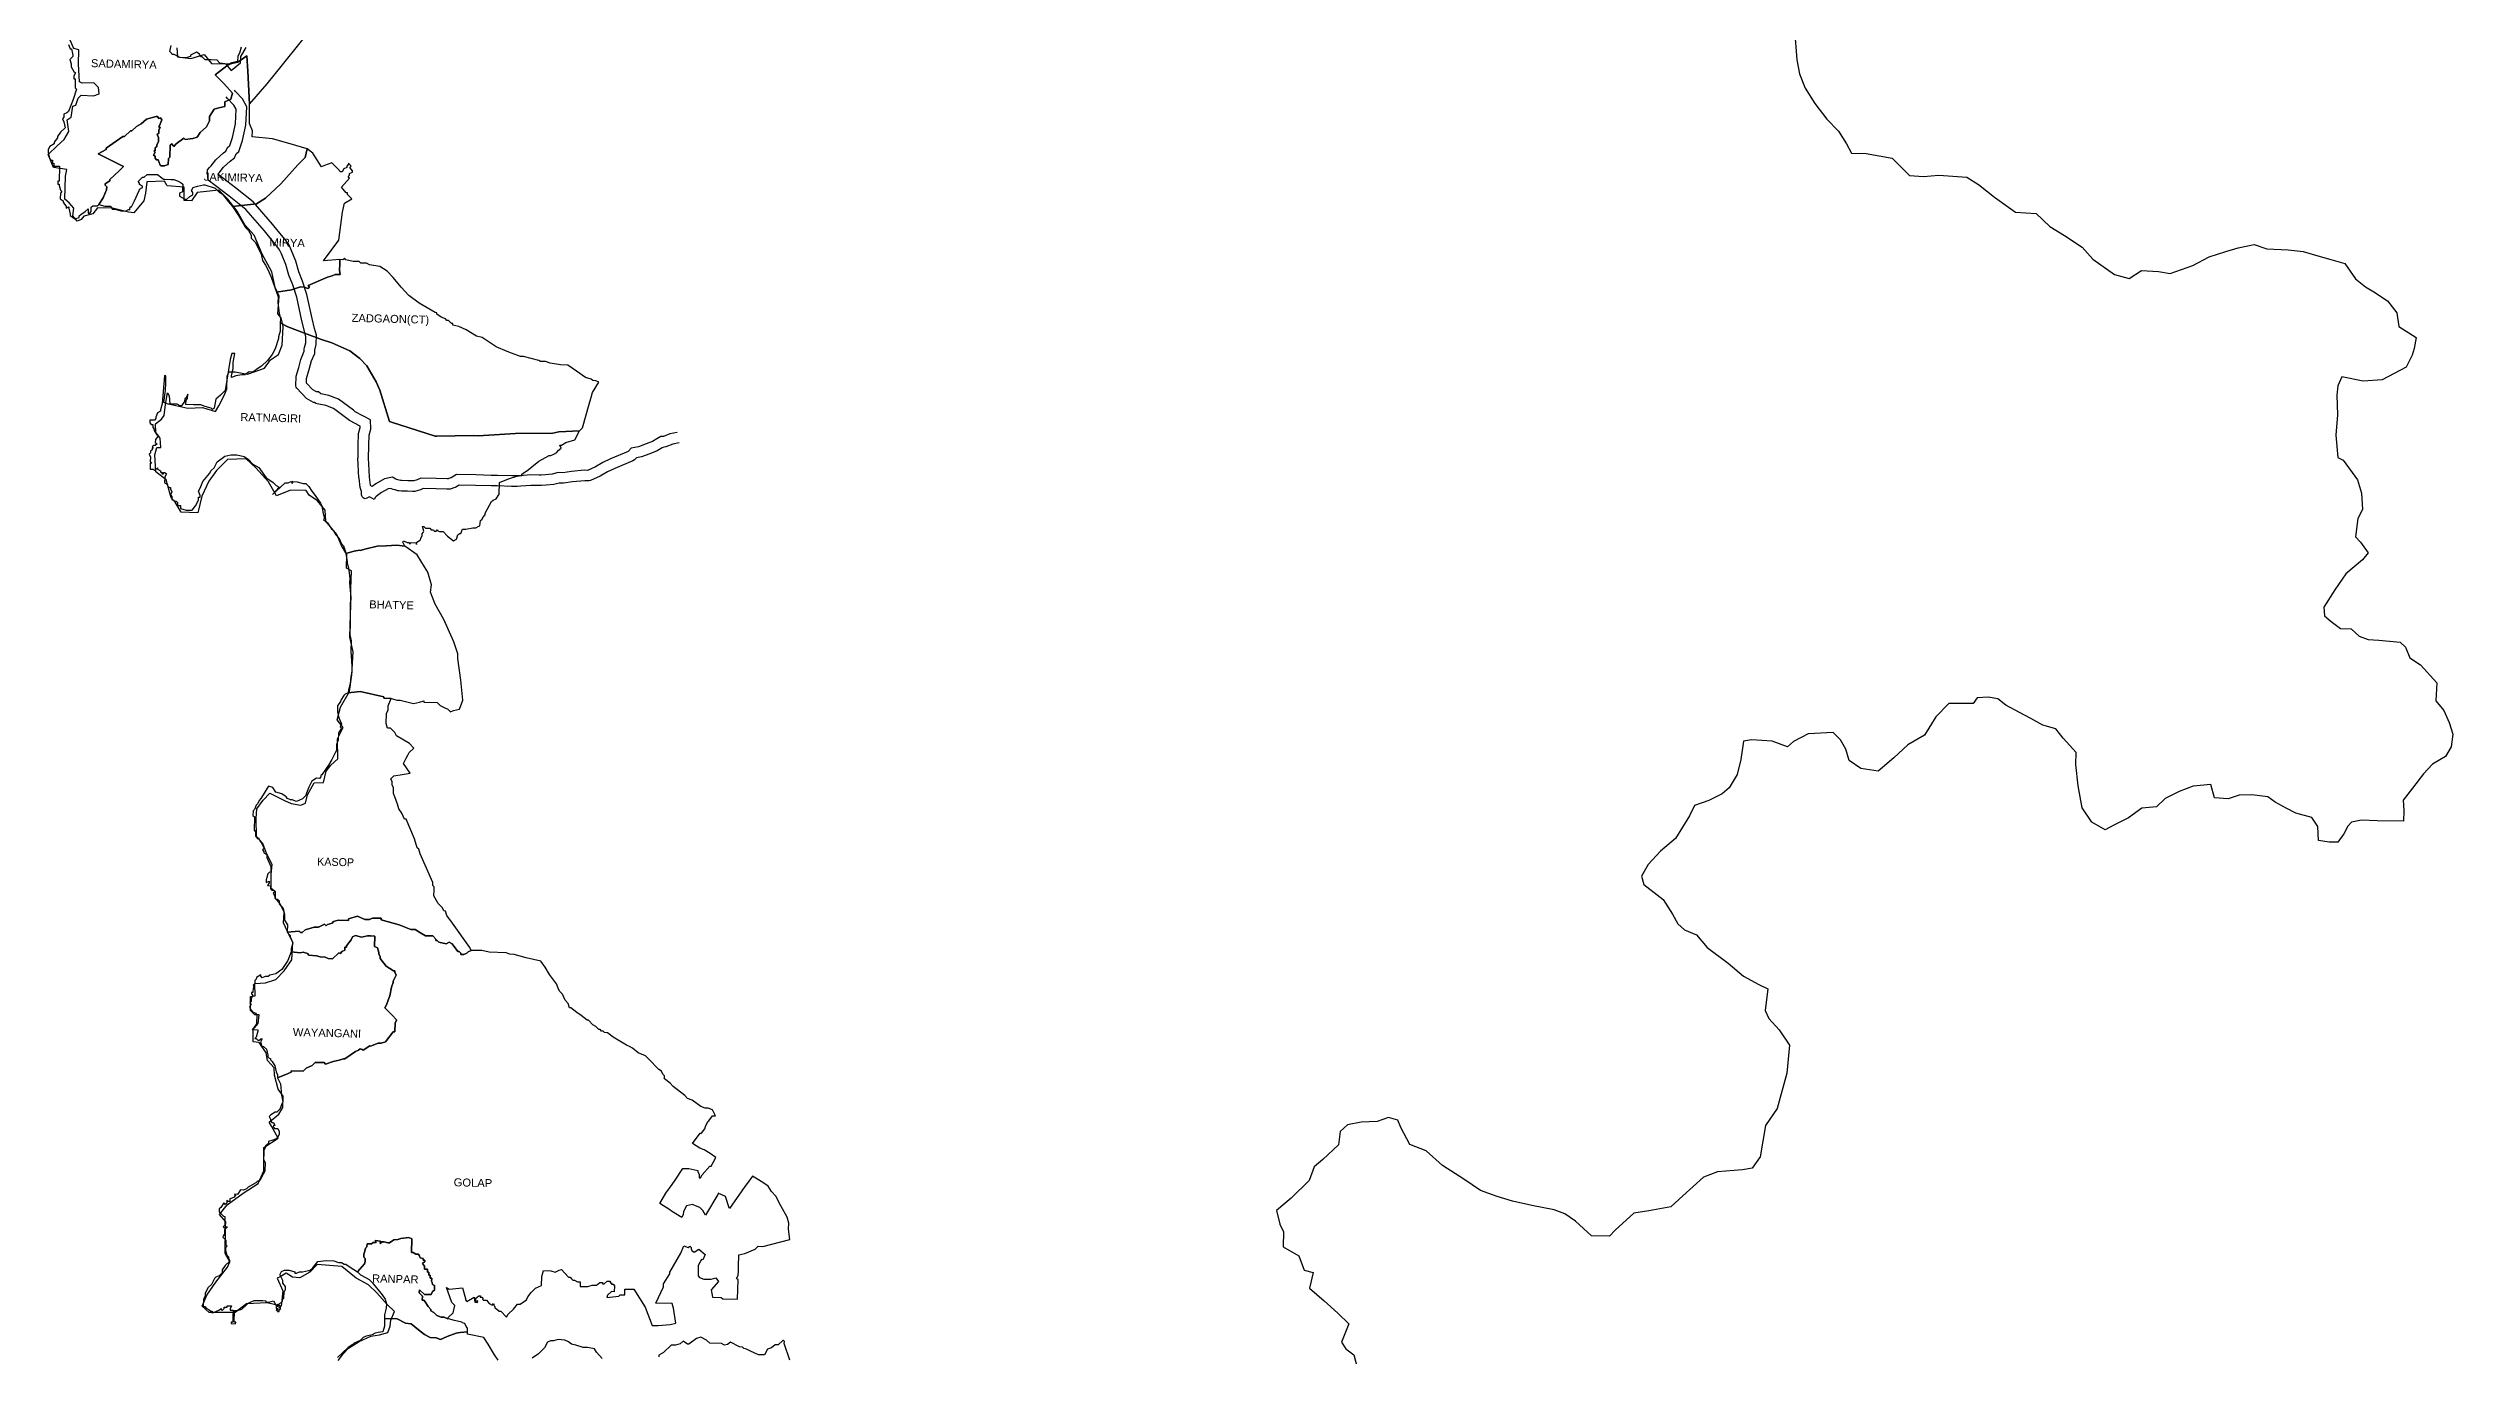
# Model space of a CAD drawing. Header units: metres. Extents: x 306399 to 345774, y 1851529 to 1914552.
# Drawn here: x 313764 to 345028, y 1867735 to 1884736 of the extents above; entities that cross this region are included whole.
import ezdxf

# ---------------------------------------------------------------- set-up
doc = ezdxf.new("R2010")
doc.units = ezdxf.units.M
doc.header["$MEASUREMENT"] = 0
for name, color, linetype in [('DISTRICT BOUNDRY', 1, 'Continuous'), ('NATIONAL HIGHWAY', 20, 'Continuous'), ('TALUKA BOUNDRY', 150, 'Continuous'), ('VILLAGE BOUNDRY', 5, 'Continuous'), ('VILLAGE NAME', 1, 'Continuous')]:
    doc.layers.add(name, color=color, linetype=linetype)
doc.styles.get("Standard").update_dxf_attribs({"font": 'arial.ttf'})

# ---------------------------------------------------------------- blocks, each defined once
blk = doc.blocks.new('57485')
at = {"layer": 'DISTRICT BOUNDRY'}
blk.add_polyline3d([(317480, 1879189, 0), (317468, 1879192, 0), (317462, 1879175, 0), (317475, 1879172, 0), (317480, 1879183, 0), (317480, 1879189, 0)], close=True, dxfattribs=at)
at = {"layer": 'NATIONAL HIGHWAY'}
for points in [[(322462, 1879928), (322366, 1879907), (322284, 1879873), (322250, 1879870), (322199, 1879841), (322143, 1879805), (322061, 1879773), (321962, 1879734), (321868, 1879712), (321828, 1879669), (321603, 1879569), (321502, 1879520), (321407, 1879461), (321307, 1879413), (321266, 1879413), (321098, 1879394), (320988, 1879377), (320925, 1879378), (320846, 1879356), (320759, 1879346), (320705, 1879340), (320680, 1879340), (320567, 1879340), (320431, 1879327), (320390, 1879323), (320323, 1879322), (320137, 1879324), (320056, 1879324), (319855, 1879325), (319603, 1879327), (319535, 1879282), (319529, 1879280), (319495, 1879269), (319495, 1879269), (319483, 1879268), (319343, 1879270), (319143, 1879271), (319094, 1879247), (319094, 1879247), (319050, 1879233), (319038, 1879233), (318974, 1879233), (318896, 1879233), (318877, 1879234), (318845, 1879242), (318818, 1879249), (318774, 1879275), (318668, 1879250), (318559, 1879186), (318511, 1879150), (318492, 1879159), (318491, 1879164), (318473, 1879271), (318473, 1879271), (318461, 1879441), (318457, 1879510), (318457, 1879512), (318457, 1879679), (318457, 1879814), (318479, 1879895), (318474, 1880015), (318273, 1880115), (318247, 1880137), (318052, 1880275), (317926, 1880321), (317821, 1880338), (317790, 1880364), (317763, 1880364), (317716, 1880388), (317630, 1880476), (317631, 1880537), (317658, 1880642), (317685, 1880749), (317688, 1880759), (317730, 1880863), (317730, 1880906), (317730, 1880906), (317749, 1880979), (317748, 1881100), (317721, 1881188), (317687, 1881317), (317615, 1881627), (317555, 1881800), (317503, 1881921), (317461, 1882058), (317397, 1882203), (317366, 1882271), (317317, 1882335), (317222, 1882445), (317150, 1882534), (316893, 1882816), (316659, 1882994), (316430, 1883164), (316429, 1883174), (316442, 1883187), (316497, 1883263), (316581, 1883342), (316636, 1883385), (316658, 1883439), (316691, 1883470), (316738, 1883614), (316776, 1883812), (316784, 1884050), (316726, 1884153), (316634, 1884247), (316620, 1884264)], [(322492, 1879795), (322407, 1879776), (322318, 1879738), (322291, 1879736), (322269, 1879724), (322205, 1879683), (322111, 1879646), (322003, 1879603), (321940, 1879589), (321916, 1879563), (321894, 1879549), (321660, 1879445), (321567, 1879400), (321472, 1879341), (321349, 1879281), (321329, 1879276), (321274, 1879276), (321116, 1879259), (320997, 1879240), (320942, 1879241), (320873, 1879222), (320774, 1879210), (320712, 1879203), (320680, 1879203), (320574, 1879203), (320445, 1879191), (320397, 1879186), (320323, 1879185), (320136, 1879187), (320056, 1879187), (319854, 1879188), (319643, 1879190), (319599, 1879160), (319591, 1879156), (319572, 1879150), (319539, 1879139), (319524, 1879134), (319515, 1879132), (319505, 1879132), (319483, 1879132), (319342, 1879133), (319174, 1879134), (319149, 1879122), (319140, 1879118), (319078, 1879098), (319065, 1879096), (319037, 1879096), (318973, 1879096), (318893, 1879096), (318859, 1879098), (318847, 1879100), (318811, 1879110), (318783, 1879117), (318764, 1879122), (318752, 1879129), (318720, 1879122), (318634, 1879071), (318564, 1879020), (318555, 1879010), (318541, 1878982), (318481, 1879012), (318444, 1878995), (318425, 1878985), (318412, 1878991), (318399, 1878999), (318389, 1879009), (318379, 1879024), (318375, 1879039), (318375, 1879050), (318375, 1879080), (318357, 1879131), (318338, 1879253), (318337, 1879259), (318325, 1879431), (318319, 1879511), (318320, 1879518), (318320, 1879679), (318320, 1879832), (318342, 1879911), (318341, 1879928), (318198, 1880000), (318164, 1880028), (317988, 1880153), (317890, 1880188), (317777, 1880207), (317756, 1880215), (317741, 1880227), (317729, 1880227), (317633, 1880277), (317507, 1880407), (317499, 1880420), (317494, 1880436), (317493, 1880447), (317494, 1880552), (317497, 1880564), (317526, 1880676), (317553, 1880782), (317558, 1880802), (317593, 1880889), (317593, 1880921), (317597, 1880940), (317613, 1880997), (317612, 1881078), (317590, 1881150), (317554, 1881284), (317483, 1881589), (317428, 1881751), (317374, 1881874), (317374, 1881874), (317332, 1882010), (317272, 1882148), (317248, 1882200), (317211, 1882249), (317117, 1882357), (317046, 1882445), (316800, 1882715), (316577, 1882885), (316301, 1883090), (316291, 1883184), (316292, 1883223), (316314, 1883251), (316337, 1883276), (316394, 1883353), (316492, 1883446), (316523, 1883470), (316542, 1883518), (316572, 1883546), (316605, 1883648), (316640, 1883827), (316646, 1884016), (316615, 1884070), (316532, 1884156), (316515, 1884177)]]:
    blk.add_lwpolyline(points, dxfattribs=at)
at = {"layer": 'TALUKA BOUNDRY'}
for points in [[(318292, 1867782, 0), (318358, 1867871, 0), (318424, 1867942, 0), (318562, 1868031, 0), (318709, 1868105, 0), (318821, 1868126, 0), (318931, 1868155, 0), (318958, 1868238, 0), (318966, 1868319, 0), (319014, 1868433, 0), (318913, 1868520, 0), (318779, 1868668, 0), (318668, 1868771, 0), (318507, 1868857, 0), (318318, 1869003, 0), (317995, 1869024, 0), (317900, 1868920, 0), (317774, 1868845, 0), (317678, 1868854, 0), (317593, 1868901, 0), (317519, 1868855, 0), (317477, 1868837, 0), (317557, 1868673, 0), (317539, 1868471, 0), (317357, 1868513, 0), (317086, 1868494, 0), (316942, 1868376, 0), (316603, 1868371, 0), (316512, 1868453, 0), (316568, 1868596, 0), (316684, 1868768, 0), (316829, 1868967, 0), (316859, 1869035, 0), (316797, 1869144, 0), (316795, 1869488, 0), (316795, 1869553, 0), (316713, 1869649, 0), (316808, 1869775, 0), (317015, 1869930, 0), (317206, 1870059, 0), (317276, 1870225, 0), (317270, 1870531, 0), (317454, 1870656, 0), (317364, 1870809, 0), (317333, 1870860, 0), (317457, 1870967, 0), (317507, 1871054, 0), (317511, 1871203, 0), (317444, 1871293, 0), (317393, 1871472, 0), (317386, 1871568, 0), (317296, 1871661, 0), (317279, 1871761, 0), (317186, 1871893, 0), (317108, 1871902, 0), (317104, 1872062, 0), (317165, 1872140, 0), (317179, 1872251, 0), (317121, 1872251, 0), (317064, 1872308, 0), (317058, 1872490, 0), (317121, 1872500, 0), (317112, 1872657, 0), (317250, 1872672, 0), (317383, 1872718, 0), (317491, 1872833, 0), (317589, 1872976, 0), (317596, 1873201, 0), (317555, 1873277, 0), (317524, 1873345, 0), (317471, 1873454, 0), (317477, 1873595, 0), (317421, 1873702, 0), (317359, 1873764, 0), (317359, 1873856, 0), (317300, 1873898, 0), (317296, 1874079, 0), (317308, 1874210, 0), (317236, 1874341, 0), (317182, 1874479, 0), (317097, 1874569, 0), (317089, 1874802, 0), (317095, 1874930, 0), (317174, 1875046, 0), (317261, 1875135, 0), (317451, 1875046, 0), (317539, 1875008, 0), (317664, 1874990, 0), (317726, 1875014, 0), (317748, 1875125, 0), (317833, 1875284, 0), (317956, 1875291, 0), (317988, 1875435, 0), (318044, 1875516, 0), (318133, 1875601, 0), (318125, 1875861, 0), (318194, 1876007, 0), (318116, 1876105, 0), (318154, 1876273, 0), (318271, 1876477, 0), (318294, 1876694, 0), (318307, 1876997, 0), (318259, 1877184, 0), (318264, 1877477, 0), (318259, 1877812, 0), (318264, 1878048, 0), (318199, 1878082, 0), (318200, 1878260, 0), (318128, 1878375, 0), (318062, 1878517, 0), (317917, 1878686, 0), (317908, 1878827, 0), (317803, 1878950, 0), (317696, 1879021, 0), (317655, 1879081, 0), (317452, 1879080, 0), (317269, 1879003, 0), (317161, 1879183, 0), (316993, 1879361, 0), (316867, 1879474, 0), (316622, 1879463, 0), (316485, 1879318, 0), (316387, 1879178, 0), (316300, 1878978, 0), (316251, 1878761, 0), (316037, 1878766, 0), (315955, 1878894, 0), (315903, 1878951, 0), (315832, 1879182, 0), (315695, 1879286, 0), (315679, 1879503, 0), (315701, 1879601, 0), (315753, 1879603, 0), (315743, 1879722, 0), (315684, 1879796, 0), (315680, 1879907, 0), (315756, 1879968, 0), (315788, 1880017, 0), (315805, 1880163, 0), (315827, 1880315, 0), (315850, 1880274, 0), (315862, 1880166, 0), (316096, 1880118, 0), (316286, 1880132, 0), (316455, 1880082, 0), (316497, 1880157, 0), (316566, 1880292, 0), (316598, 1880381, 0), (316600, 1880552, 0), (316624, 1880604, 0), (316699, 1880603, 0), (316861, 1880575, 0), (316963, 1880612, 0), (317080, 1880659, 0), (317157, 1880770, 0), (317259, 1880842, 0), (317307, 1880961, 0), (317314, 1881205, 0), (317287, 1881319, 0), (317240, 1881369, 0), (317253, 1881599, 0), (317199, 1881711, 0), (317151, 1881914, 0), (317020, 1882141, 0), (316913, 1882383, 0), (316789, 1882519, 0), (316684, 1882693, 0), (316560, 1882847, 0), (316441, 1882962, 0), (316160, 1882923, 0), (316091, 1882816, 0), (315995, 1882817, 0), (315991, 1882990, 0), (315770, 1883005, 0), (315734, 1883063, 0), (315504, 1883051, 0), (315490, 1882905, 0), (315471, 1882805, 0), (315345, 1882646, 0), (315272, 1882652, 0), (315064, 1882700, 0), (314868, 1882699, 0), (314810, 1882619, 0), (314695, 1882590, 0), (314661, 1882544, 0), (314609, 1882523, 0), (314550, 1882591, 0), (314564, 1882691, 0), (314499, 1882759, 0), (314445, 1882806, 0), (314447, 1883104, 0), (314461, 1883191, 0), (314289, 1883214, 0), (314215, 1883380, 0), (314328, 1883495, 0), (314420, 1883581, 0), (314479, 1883686, 0), (314454, 1883838, 0), (314506, 1883873, 0), (314523, 1884017, 0), (314562, 1884030, 0), (314592, 1884122, 0), (314629, 1884162, 0), (314788, 1884153, 0), (314863, 1884182, 0), (314854, 1884264, 0), (314789, 1884324, 0), (314638, 1884317, 0), (314602, 1884331, 0), (314588, 1884564, 0), (314587, 1884749, 0), (314522, 1884763, 0), (314440, 1884942, 0)], [(315861, 1884801, 0), (315871, 1884684, 0), (316045, 1884667, 0), (316215, 1884719, 0), (316313, 1884607, 0), (316498, 1884606, 0), (316572, 1884521, 0), (316693, 1884620, 0), (316696, 1884704, 0), (316763, 1884823, 0)], [(336881, 1885447, 0), (336920, 1885057, 0), (336960, 1884878, 0), (337037, 1884693, 0), (337166, 1884497, 0), (337325, 1884296, 0), (337480, 1884143, 0), (337589, 1883980, 0), (337655, 1883859, 0), (337843, 1883857, 0), (338186, 1883806, 0), (338414, 1883582, 0), (338596, 1883575, 0), (338794, 1883595, 0), (339159, 1883576, 0), (339314, 1883483, 0), (339526, 1883324, 0), (339801, 1883133, 0), (340072, 1883120, 0), (340253, 1882956, 0), (340445, 1882844, 0), (340678, 1882696, 0), (340817, 1882543, 0), (341102, 1882351, 0), (341295, 1882301, 0), (341452, 1882408, 0), (341676, 1882401, 0), (341827, 1882378, 0), (342119, 1882484, 0), (342328, 1882602, 0), (342543, 1882676, 0), (342705, 1882729, 0), (342913, 1882776, 0), (343079, 1882721, 0), (343356, 1882713, 0), (343548, 1882696, 0), (343740, 1882645, 0), (343912, 1882601, 0), (344094, 1882551, 0), (344238, 1882355, 0), (344368, 1882251, 0), (344477, 1882191, 0), (344658, 1882075, 0), (344782, 1881923, 0), (344812, 1881744, 0), (345040, 1881607, 0), (345018, 1881464, 0), (344992, 1881377, 0), (344917, 1881221, 0), (344609, 1881047, 0), (344361, 1881027, 0), (344083, 1881078, 0), (344035, 1880957, 0), (344026, 1880837, 0), (344038, 1880582, 0), (344023, 1880317, 0), (344052, 1880027, 0), (344122, 1879996, 0), (344315, 1879742, 0), (344371, 1879572, 0), (344388, 1879357, 0), (344330, 1879241, 0), (344304, 1879003, 0), (344369, 1878935, 0), (344470, 1878795, 0), (344401, 1878704, 0), (344186, 1878518, 0), (344047, 1878306, 0), (343909, 1878077, 0), (343922, 1877967, 0), (344010, 1877896, 0), (344131, 1877808, 0), (344269, 1877805, 0), (344378, 1877712, 0), (344493, 1877670, 0), (344631, 1877664, 0), (344912, 1877645, 0), (344982, 1877582, 0), (345040, 1877441, 0), (345181, 1877353, 0), (345398, 1877123, 0), (345388, 1876888, 0), (345497, 1876768, 0), (345568, 1876611, 0), (345619, 1876463, 0), (345600, 1876298, 0), (345531, 1876171, 0), (345364, 1876066, 0), (345246, 1875937, 0), (345109, 1875748, 0), (344988, 1875589, 0), (345002, 1875456, 0), (344998, 1875319, 0), (344657, 1875314, 0), (344657, 1875314, 0), (344454, 1875321, 0), (344326, 1875290, 0), (344279, 1875239, 0), (344226, 1875136, 0), (344152, 1875029, 0), (344040, 1875024, 0), (343902, 1875047, 0), (343886, 1875225, 0), (343806, 1875342, 0), (343600, 1875393, 0), (343470, 1875456, 0), (343325, 1875530, 0), (343229, 1875599, 0), (343021, 1875622, 0), (342859, 1875612, 0), (342713, 1875565, 0), (342539, 1875571, 0), (342488, 1875745, 0), (342256, 1875717, 0), (342078, 1875645, 0), (341897, 1875552, 0), (341785, 1875442, 0), (341594, 1875419, 0), (341424, 1875290, 0), (341236, 1875194, 0), (341123, 1875130, 0), (340947, 1875226, 0), (340820, 1875408, 0), (340760, 1875693, 0), (340726, 1875969, 0), (340727, 1876128, 0), (340556, 1876308, 0), (340458, 1876430, 0), (340289, 1876475, 0), (340128, 1876555, 0), (339980, 1876632, 0), (339801, 1876725, 0), (339695, 1876804, 0), (339568, 1876824, 0), (339427, 1876812, 0), (339377, 1876736, 0), (339061, 1876731, 0), (338896, 1876553, 0), (338751, 1876313, 0), (338536, 1876182, 0), (338360, 1876010, 0), (338213, 1875881, 0), (338158, 1875833, 0), (337932, 1875864, 0), (337781, 1875963, 0), (337733, 1876112, 0), (337661, 1876232, 0), (337563, 1876325, 0), (337240, 1876303, 0), (337051, 1876199, 0), (336975, 1876126, 0), (336772, 1876196, 0), (336504, 1876208, 0), (336402, 1876191, 0), (336372, 1875950, 0), (336329, 1875753, 0), (336226, 1875577, 0), (336139, 1875499, 0), (335966, 1875411, 0), (335781, 1875340, 0), (335717, 1875205, 0), (335543, 1874907, 0), (335349, 1874738, 0), (335191, 1874561, 0), (335109, 1874407, 0), (335142, 1874300, 0), (335399, 1874109, 0), (335520, 1873924, 0), (335592, 1873798, 0), (335680, 1873724, 0), (335841, 1873658, 0), (335980, 1873497, 0), (336257, 1873299, 0), (336459, 1873135, 0), (336664, 1873031, 0), (336779, 1872976, 0), (336753, 1872692, 0), (336799, 1872589, 0), (336939, 1872447, 0), (337078, 1872249, 0), (337049, 1871887, 0), (336931, 1871422, 0), (336783, 1871201, 0), (336722, 1870793, 0), (336622, 1870642, 0), (336497, 1870616, 0), (336174, 1870586, 0), (335991, 1870512, 0), (335728, 1870265, 0), (335576, 1870120, 0), (335289, 1870062, 0), (335095, 1870026, 0), (334859, 1869801, 0), (334786, 1869720, 0), (334551, 1869722, 0), (334339, 1869908, 0), (334199, 1870001, 0), (334058, 1870051, 0), (333767, 1870102, 0), (333517, 1870152, 0), (333314, 1870208, 0), (333096, 1870280, 0), (332878, 1870423, 0), (332598, 1870598, 0), (332381, 1870785, 0), (332168, 1870863, 0), (332044, 1871080, 0), (332003, 1871173, 0), (331884, 1871206, 0), (331737, 1871153, 0), (331529, 1871139, 0), (331351, 1871102, 0), (331257, 1871011, 0), (331240, 1870838, 0), (331040, 1870643, 0), (330930, 1870547, 0), (330866, 1870368, 0), (330640, 1870136, 0), (330451, 1869970, 0), (330496, 1869791, 0), (330548, 1869693, 0), (330546, 1869498, 0), (330754, 1869388, 0), (330825, 1869203, 0), (330945, 1869175, 0), (330901, 1868970, 0), (331093, 1868806, 0), (331274, 1868653, 0), (331419, 1868516, 0), (331329, 1868276, 0), (331385, 1868189, 0), (331494, 1868112, 0), (331565, 1867852, 0)]]:
    blk.add_polyline3d(points, dxfattribs=at)
at = {"layer": 'VILLAGE BOUNDRY'}
for points in [[(316696, 1884823), (316676, 1884746), (316657, 1884707), (316650, 1884639), (316576, 1884620), (316539, 1884602), (316523, 1884602), (316424, 1884612), (316386, 1884651), (316308, 1884651), (316231, 1884651), (316193, 1884690), (316173, 1884690), (316154, 1884729), (316116, 1884749), (316038, 1884710), (316038, 1884691), (315980, 1884672), (315903, 1884673), (315825, 1884712), (315806, 1884712), (315768, 1884751), (315787, 1884828)], [(314453, 1884816), (314472, 1884758), (314492, 1884758), (314510, 1884680), (314510, 1884661), (314471, 1884623), (314490, 1884565), (314490, 1884526), (314529, 1884468), (314548, 1884448), (314528, 1884410), (314528, 1884371), (314547, 1884371), (314547, 1884332), (314547, 1884255), (314566, 1884235), (314527, 1884100), (314468, 1883946), (314448, 1883927), (314409, 1883908), (314409, 1883869), (314390, 1883850), (314409, 1883811), (314428, 1883733), (314369, 1883676), (314330, 1883618), (314330, 1883599), (314291, 1883541), (314291, 1883522), (314233, 1883483), (314213, 1883445), (314213, 1883406), (314232, 1883329), (314251, 1883309), (314271, 1883309), (314270, 1883270), (314290, 1883270), (314290, 1883232), (314367, 1883231), (314366, 1883038), (314347, 1883038), (314346, 1882999), (314366, 1882999), (314366, 1882980), (314385, 1882922), (314404, 1882902), (314384, 1882883), (314384, 1882806), (314420, 1882784), (314422, 1882767), (314461, 1882709), (314461, 1882689), (314499, 1882708), (314499, 1882689), (314518, 1882612), (314518, 1882592), (314576, 1882553), (314634, 1882572), (314634, 1882592), (314653, 1882611), (314712, 1882649), (314750, 1882685), (314750, 1882630), (314770, 1882629), (314789, 1882649), (314789, 1882707), (314809, 1882726), (314867, 1882726), (314886, 1882745), (314940, 1882832), (314984, 1882938), (314984, 1882976), (314965, 1882996), (314965, 1883015), (315023, 1883053), (315023, 1883073), (315140, 1883188), (315198, 1883246), (314986, 1883344), (314865, 1883403), (314968, 1883460), (314968, 1883479), (315181, 1883633), (315201, 1883632), (315278, 1883709), (315298, 1883709), (315356, 1883767), (315414, 1883805), (315482, 1883863), (315608, 1883901), (315628, 1883901), (315644, 1883879), (315664, 1883885), (315685, 1883862), (315646, 1883765), (315665, 1883765), (315646, 1883727), (315646, 1883688), (315626, 1883669), (315645, 1883630), (315645, 1883572), (315625, 1883533), (315625, 1883514), (315606, 1883495), (315606, 1883456), (315586, 1883456), (315606, 1883437), (315586, 1883398), (315605, 1883388), (315605, 1883359), (315624, 1883340), (315644, 1883340), (315672, 1883272), (315682, 1883262), (315730, 1883262), (315750, 1883272), (315779, 1883281), (315779, 1883358), (315799, 1883378), (315799, 1883532), (315819, 1883552), (315847, 1883519), (315877, 1883551), (315974, 1883628), (315993, 1883609), (316090, 1883627), (316148, 1883646), (316187, 1883704), (316265, 1883781), (316304, 1883858), (316304, 1883916), (316363, 1884013), (316421, 1884032), (316498, 1884051), (316499, 1884109), (316576, 1884147), (316596, 1884224), (316481, 1884350), (316365, 1884457), (316531, 1884592), (316579, 1884611), (316656, 1884630), (316773, 1884716), (316791, 1884513), (316818, 1884087), (317042, 1884357), (317236, 1884607), (317684, 1885185)], [(324161, 1867901), (324084, 1868114), (324091, 1868143), (324075, 1868153), (324065, 1868153), (324007, 1868095), (323968, 1868095), (323920, 1868057), (323871, 1868038), (323832, 1867961), (323755, 1867961), (323649, 1868008), (323599, 1868032), (323562, 1868040), (323543, 1868059), (323504, 1868060), (323388, 1868118), (323350, 1868089), (323311, 1868080), (323272, 1868099), (323118, 1868100), (323076, 1868139), (323002, 1868178), (322944, 1868159), (322847, 1868082), (322828, 1868082), (322770, 1868121), (322733, 1868085), (322673, 1868064), (322615, 1868064), (322518, 1867968), (322459, 1867930), (322459, 1867910)], [(321724, 1867876), (321647, 1867954), (321623, 1867997), (321532, 1868014), (321474, 1868013), (321377, 1868042), (321319, 1868052), (321281, 1868081), (321232, 1868101), (321146, 1868111), (321087, 1868092), (321049, 1868092), (321010, 1868073), (320971, 1867996), (320893, 1867919), (320815, 1867862)], [(320370, 1867825), (320323, 1867893), (320236, 1868029), (320179, 1868117), (319966, 1868157), (319966, 1868186), (319870, 1868176), (319821, 1868167), (319705, 1868119), (319618, 1868081), (319560, 1868101), (319483, 1868101), (319406, 1868140), (319328, 1868199), (319232, 1868277), (319158, 1868284), (319049, 1868336), (318885, 1868337), (318884, 1868240), (318864, 1868163), (318806, 1868153), (318767, 1868144), (318729, 1868125), (318651, 1868106), (318612, 1868087), (318574, 1868048), (318496, 1868010), (318477, 1867991), (318418, 1867953), (318341, 1867876), (318282, 1867818)]]:
    blk.add_lwpolyline(points, dxfattribs=at)
for points in [[(317461, 1883310), (317558, 1883406), (317578, 1883522), (317356, 1883582), (317125, 1883641), (316864, 1883662), (316864, 1883739), (316826, 1883836), (316818, 1884087), (316791, 1884513), (316773, 1884716), (316656, 1884630), (316579, 1884611), (316531, 1884592), (316365, 1884457), (316481, 1884350), (316596, 1884224), (316576, 1884147), (316499, 1884109), (316498, 1884051), (316421, 1884032), (316363, 1884013), (316304, 1883916), (316304, 1883858), (316265, 1883781), (316187, 1883704), (316148, 1883646), (316090, 1883627), (315993, 1883609), (315974, 1883628), (315877, 1883551), (315847, 1883519), (315819, 1883552), (315799, 1883532), (315799, 1883378), (315779, 1883358), (315779, 1883281), (315750, 1883272), (315730, 1883262), (315682, 1883262), (315672, 1883272), (315644, 1883340), (315624, 1883340), (315605, 1883359), (315605, 1883388), (315586, 1883398), (315606, 1883437), (315586, 1883456), (315606, 1883456), (315606, 1883495), (315625, 1883514), (315625, 1883533), (315645, 1883572), (315645, 1883630), (315626, 1883669), (315646, 1883688), (315646, 1883727), (315665, 1883765), (315646, 1883765), (315685, 1883862), (315664, 1883885), (315644, 1883879), (315628, 1883901), (315608, 1883901), (315482, 1883863), (315414, 1883805), (315356, 1883767), (315298, 1883709), (315278, 1883709), (315201, 1883632), (315181, 1883633), (314968, 1883479), (314968, 1883460), (314865, 1883403), (314986, 1883344), (315198, 1883246), (315140, 1883188), (315023, 1883073), (315023, 1883053), (314965, 1883015), (314965, 1882996), (314984, 1882976), (314984, 1882938), (314940, 1882832), (314886, 1882745), (314963, 1882725), (315041, 1882725), (315060, 1882686), (315099, 1882686), (315176, 1882666), (315234, 1882665), (315273, 1882685), (315292, 1882684), (315292, 1882723), (315312, 1882723), (315351, 1882800), (315409, 1882935), (315409, 1882945), (315410, 1882955), (315448, 1882974), (315448, 1882993), (315410, 1883013), (315410, 1883032), (315391, 1883051), (315449, 1883109), (315468, 1883109), (315507, 1883147), (315527, 1883147), (315604, 1883147), (315643, 1883147), (315700, 1883108), (315720, 1883088), (315739, 1883088), (315816, 1883088), (315855, 1883087), (315913, 1883068), (315951, 1883048), (315971, 1883029), (315970, 1882951), (315970, 1882932), (315931, 1882913), (315931, 1882874), (316001, 1882834), (316028, 1882835), (316066, 1882873), (316105, 1882893), (316105, 1882922), (316086, 1882951), (316106, 1882989), (316164, 1883008), (316241, 1883027), (316261, 1883027), (316396, 1882988), (316453, 1882929), (316492, 1882910), (316569, 1882813), (316626, 1882754), (316936, 1882791), (317053, 1882868), (317247, 1883060)], [(318077, 1882823), (318174, 1882881), (318116, 1882939), (318116, 1882959), (318097, 1882959), (318034, 1883029), (318137, 1883152), (318118, 1883171), (318137, 1883190), (318137, 1883210), (318176, 1883229), (318176, 1883248), (318138, 1883287), (318157, 1883306), (318119, 1883345), (318119, 1883326), (318099, 1883307), (318099, 1883287), (318060, 1883268), (318041, 1883230), (318021, 1883230), (317983, 1883269), (317906, 1883346), (317809, 1883308), (317770, 1883289), (317655, 1883464), (317578, 1883522), (317558, 1883406), (317461, 1883310), (317247, 1883060), (317053, 1882868), (316936, 1882791), (316626, 1882754), (316703, 1882638), (316799, 1882483), (316837, 1882444), (316876, 1882386), (316876, 1882347), (316933, 1882289), (317007, 1882139), (317029, 1882056), (317067, 1881998), (317096, 1881949), (317143, 1881843), (317220, 1881649), (317413, 1881686), (317529, 1881724), (317578, 1881724), (317626, 1881705), (317645, 1881724), (317626, 1881743), (317878, 1881858), (317936, 1881877), (317975, 1881896), (318043, 1881896), (318033, 1881954), (318034, 1882031), (318034, 1882089), (317821, 1882071), (318016, 1882340), (318057, 1882708)], [(319461, 1881327), (319441, 1881327), (319422, 1881346), (319364, 1881366), (319306, 1881405), (319307, 1881424), (319287, 1881424), (319075, 1881542), (318940, 1881639), (318835, 1881746), (318729, 1881872), (318652, 1881950), (318556, 1882009), (318421, 1882029), (318382, 1882048), (318305, 1882049), (318285, 1882068), (318208, 1882069), (318112, 1882088), (318092, 1882108), (318073, 1882089), (318034, 1882089), (318034, 1882031), (318033, 1881954), (318043, 1881896), (317975, 1881896), (317936, 1881877), (317878, 1881858), (317626, 1881743), (317645, 1881724), (317626, 1881705), (317578, 1881724), (317529, 1881724), (317413, 1881686), (317220, 1881649), (317239, 1881591), (317238, 1881513), (317257, 1881378), (317276, 1881300), (317275, 1881252), (317372, 1881203), (317594, 1881125), (317816, 1881046), (317951, 1881007), (318187, 1880906), (318317, 1880811), (318413, 1880714), (318538, 1880510), (318585, 1880404), (318718, 1879997), (318757, 1879987), (318854, 1879957), (319317, 1879819), (319336, 1879819), (319820, 1879836), (319878, 1879836), (320361, 1879872), (320845, 1879886), (320922, 1879907), (321193, 1879925), (321232, 1879963), (321311, 1880272), (321331, 1880349), (321350, 1880427), (321429, 1880562), (321390, 1880581), (321351, 1880581), (321332, 1880601), (321255, 1880621), (321139, 1880699), (321024, 1880777), (320927, 1880777), (320792, 1880797), (320734, 1880817), (320666, 1880817), (320647, 1880827), (320444, 1880877), (320406, 1880877), (320290, 1880916), (320232, 1880936), (320087, 1880995), (319904, 1881112), (319827, 1881131), (319692, 1881209), (319596, 1881249), (319518, 1881268), (319519, 1881288), (319499, 1881288)], [(318757, 1879987), (318718, 1879997), (318585, 1880404), (318538, 1880510), (318413, 1880714), (318317, 1880811), (318187, 1880906), (317951, 1881007), (317816, 1881046), (317594, 1881125), (317372, 1881203), (317275, 1881252), (317275, 1881146), (317255, 1881069), (317255, 1881049), (317215, 1880914), (317176, 1880837), (317118, 1880760), (317040, 1880683), (316982, 1880645), (316962, 1880626), (316924, 1880606), (316885, 1880607), (316827, 1880568), (316788, 1880568), (316711, 1880550), (316653, 1880531), (316653, 1880550), (316673, 1880646), (316673, 1880724), (316693, 1880840), (316654, 1880840), (316635, 1880763), (316574, 1880357), (316516, 1880299), (316458, 1880242), (316438, 1880126), (316418, 1880107), (316399, 1880126), (316322, 1880146), (316264, 1880165), (316167, 1880166), (316070, 1880167), (316071, 1880225), (316090, 1880244), (316091, 1880302), (316071, 1880254), (316052, 1880244), (316051, 1880205), (316012, 1880147), (315993, 1880148), (315954, 1880167), (315838, 1880168), (315781, 1880187), (315801, 1880342), (315801, 1880439), (315802, 1880535), (315783, 1880536), (315761, 1880168), (315741, 1880091), (315741, 1880072), (315702, 1880053), (315683, 1879995), (315683, 1879975), (315663, 1879956), (315605, 1879956), (315605, 1879918), (315624, 1879898), (315644, 1879898), (315643, 1879860), (315663, 1879840), (315662, 1879821), (315701, 1879763), (315720, 1879762), (315701, 1879724), (315681, 1879705), (315681, 1879666), (315706, 1879649), (315681, 1879627), (315661, 1879627), (315642, 1879608), (315661, 1879589), (315642, 1879589), (315642, 1879569), (315622, 1879550), (315622, 1879531), (315603, 1879512), (315622, 1879473), (315621, 1879415), (315641, 1879396), (315621, 1879396), (315621, 1879357), (315621, 1879318), (315660, 1879318), (315679, 1879299), (315718, 1879337), (315718, 1879318), (315756, 1879298), (315756, 1879279), (315775, 1879279), (315775, 1879259), (315795, 1879259), (315795, 1879279), (315814, 1879279), (315833, 1879259), (315814, 1879221), (315813, 1879143), (315852, 1879124), (315852, 1879104), (315871, 1879085), (315890, 1879085), (315890, 1879065), (315909, 1879027), (315890, 1878988), (315909, 1878969), (315909, 1878930), (315947, 1878910), (315967, 1878910), (315986, 1878891), (315986, 1878852), (316024, 1878852), (316024, 1878813), (316101, 1878794), (316179, 1878793), (316218, 1878851), (316257, 1878928), (316257, 1878967), (316276, 1878967), (316276, 1878986), (316257, 1879044), (316277, 1879083), (316307, 1879169), (316394, 1879275), (316414, 1879314), (316453, 1879352), (316492, 1879429), (316589, 1879506), (316666, 1879525), (316744, 1879525), (316840, 1879505), (316898, 1879466), (316956, 1879407), (317033, 1879368), (317129, 1879232), (317167, 1879213), (317225, 1879174), (317263, 1879135), (317302, 1879115), (317216, 1879018), (317321, 1879115), (317380, 1879173), (317418, 1879173), (317457, 1879192), (317534, 1879191), (317612, 1879172), (317650, 1879171), (317689, 1879133), (317727, 1879074), (317772, 1879018), (317842, 1878919), (317861, 1878880), (317880, 1878783), (317899, 1878725), (317888, 1878706), (317938, 1878667), (317995, 1878589), (318014, 1878570), (318053, 1878512), (318091, 1878473), (318129, 1878395), (318152, 1878369), (318187, 1878279), (318187, 1878269), (318295, 1878305), (318361, 1878317), (318372, 1878313), (318448, 1878336), (318593, 1878373), (318709, 1878382), (318845, 1878391), (318951, 1878381), (318926, 1878433), (318932, 1878449), (318980, 1878429), (319000, 1878429), (319019, 1878410), (319019, 1878429), (319096, 1878429), (319100, 1878407), (319106, 1878438), (319155, 1878467), (319155, 1878486), (319174, 1878525), (319174, 1878544), (319184, 1878563), (319194, 1878583), (319184, 1878612), (319175, 1878641), (319194, 1878641), (319213, 1878621), (319233, 1878621), (319271, 1878621), (319291, 1878601), (319320, 1878601), (319329, 1878582), (319349, 1878582), (319368, 1878601), (319378, 1878591), (319397, 1878582), (319445, 1878581), (319503, 1878523), (319580, 1878464), (319619, 1878484), (319638, 1878541), (319658, 1878561), (319677, 1878561), (319697, 1878619), (319739, 1878619), (319832, 1878637), (319871, 1878637), (319900, 1878656), (319919, 1878666), (319929, 1878733), (319949, 1878752), (319959, 1878772), (319988, 1878810), (319988, 1878830), (320066, 1878984), (320086, 1879003), (320124, 1879022), (320163, 1879080), (320164, 1879235), (320281, 1879282), (320387, 1879320), (320455, 1879330), (320455, 1879349), (320494, 1879378), (320513, 1879387), (320669, 1879522), (320804, 1879598), (320824, 1879598), (320863, 1879617), (320901, 1879636), (320921, 1879665), (320960, 1879694), (320941, 1879733), (320960, 1879733), (321018, 1879771), (321134, 1879809), (321193, 1879925), (320922, 1879907), (320845, 1879886), (320361, 1879872), (319878, 1879836), (319820, 1879836), (319336, 1879819), (319317, 1879819), (318854, 1879957)], [(319362, 1877634), (319296, 1877789), (319306, 1877886), (319258, 1878051), (319211, 1878119), (319115, 1878274), (318951, 1878381), (318845, 1878391), (318709, 1878382), (318593, 1878373), (318448, 1878336), (318372, 1878313), (318361, 1878317), (318295, 1878305), (318187, 1878269), (318205, 1878163), (318205, 1878144), (318215, 1878114), (318224, 1878085), (318243, 1877950), (318243, 1877892), (318261, 1877699), (318260, 1877621), (318259, 1877447), (318259, 1877370), (318258, 1877215), (318277, 1877138), (318276, 1877002), (318294, 1876809), (318294, 1876732), (318284, 1876674), (318274, 1876577), (318254, 1876500), (318254, 1876461), (318409, 1876480), (318718, 1876420), (318717, 1876400), (318814, 1876400), (318891, 1876380), (318930, 1876380), (319104, 1876340), (319181, 1876359), (319239, 1876378), (319239, 1876359), (319413, 1876358), (319452, 1876319), (319529, 1876280), (319548, 1876280), (319587, 1876241), (319625, 1876260), (319703, 1876279), (319742, 1876395), (319715, 1876656), (319668, 1876936), (319668, 1876994), (319611, 1877150), (319477, 1877440)], [(318889, 1875916), (318870, 1875955), (318812, 1876013), (318773, 1876013), (318754, 1876072), (318755, 1876207), (318775, 1876245), (318775, 1876303), (318814, 1876400), (318717, 1876400), (318718, 1876420), (318409, 1876480), (318254, 1876461), (318215, 1876442), (318196, 1876423), (318157, 1876365), (318156, 1876346), (318117, 1876288), (318117, 1876211), (318136, 1876133), (318174, 1876056), (318155, 1876017), (318174, 1875998), (318135, 1875940), (318134, 1875843), (318115, 1875785), (318114, 1875708), (318095, 1875669), (318056, 1875592), (318016, 1875515), (317977, 1875457), (317929, 1875390), (317919, 1875380), (317919, 1875361), (317899, 1875342), (317861, 1875342), (317803, 1875303), (317763, 1875226), (317724, 1875111), (317685, 1875072), (317608, 1875034), (317550, 1875054), (317530, 1875054), (317492, 1875073), (317473, 1875093), (317415, 1875132), (317338, 1875151), (317299, 1875210), (317241, 1875229), (317222, 1875200), (317173, 1875114), (317144, 1875066), (317124, 1875037), (317105, 1874998), (317085, 1874979), (317066, 1874921), (317046, 1874902), (317046, 1874844), (317065, 1874824), (317064, 1874650), (317083, 1874631), (317083, 1874573), (317121, 1874534), (317122, 1874553), (317141, 1874514), (317160, 1874495), (317198, 1874417), (317179, 1874398), (317198, 1874379), (317198, 1874359), (317236, 1874340), (317236, 1874301), (317274, 1874224), (317293, 1874185), (317293, 1874108), (317274, 1874108), (317254, 1874088), (317234, 1874011), (317234, 1873973), (317273, 1873992), (317273, 1873972), (317253, 1873934), (317292, 1873934), (317292, 1873895), (317311, 1873875), (317330, 1873875), (317350, 1873856), (317330, 1873837), (317349, 1873798), (317349, 1873779), (317368, 1873759), (317388, 1873759), (317407, 1873740), (317407, 1873701), (317464, 1873643), (317483, 1873565), (317483, 1873488), (317521, 1873430), (317521, 1873333), (317675, 1873351), (317695, 1873332), (317714, 1873332), (317753, 1873370), (317869, 1873408), (317927, 1873408), (318005, 1873446), (318024, 1873427), (318043, 1873446), (318101, 1873465), (318121, 1873484), (318179, 1873503), (318314, 1873502), (318314, 1873522), (318431, 1873560), (318527, 1873521), (318585, 1873520), (318624, 1873539), (318740, 1873539), (318740, 1873519), (318972, 1873460), (319107, 1873411), (319126, 1873401), (319184, 1873401), (319232, 1873372), (319319, 1873323), (319415, 1873322), (319454, 1873283), (319454, 1873264), (319473, 1873264), (319492, 1873244), (319589, 1873225), (319628, 1873244), (319666, 1873224), (319743, 1873127), (319762, 1873127), (319782, 1873107), (319781, 1873088), (319820, 1873088), (319860, 1873108), (319878, 1873126), (319917, 1873145), (319898, 1873184), (319668, 1873495), (319591, 1873592), (319572, 1873650), (319553, 1873650), (319534, 1873689), (319476, 1873747), (319418, 1873844), (319419, 1873922), (319419, 1873960), (319400, 1873980), (319400, 1874018), (319228, 1874387), (319209, 1874445), (319190, 1874464), (319152, 1874580), (319037, 1874833), (319018, 1874833), (318999, 1874871), (318980, 1874910), (318941, 1874968), (318922, 1875026), (318884, 1875123), (318865, 1875162), (318866, 1875239), (318846, 1875278), (318847, 1875317), (318828, 1875356), (318866, 1875394), (318973, 1875413), (319079, 1875432), (318989, 1875555), (319022, 1875625), (319042, 1875664), (319062, 1875702), (319120, 1875760), (319062, 1875818)], [(322768, 1871273), (322730, 1871312), (322576, 1871429), (322537, 1871468), (322460, 1871526), (322460, 1871565), (322441, 1871584), (322422, 1871623), (322388, 1871646), (322249, 1871779), (322211, 1871818), (322114, 1871857), (322037, 1871915), (321999, 1871935), (321960, 1871954), (321786, 1872052), (321710, 1872110), (321671, 1872111), (321652, 1872130), (321632, 1872130), (321613, 1872150), (321594, 1872150), (321555, 1872189), (321517, 1872208), (321459, 1872267), (321440, 1872267), (321363, 1872325), (321305, 1872364), (321228, 1872423), (321209, 1872423), (321190, 1872481), (321151, 1872520), (321113, 1872597), (321074, 1872636), (321055, 1872675), (321036, 1872733), (320940, 1872850), (320883, 1872947), (320825, 1873024), (320632, 1873064), (320478, 1873103), (320420, 1873104), (320371, 1873123), (320149, 1873125), (320053, 1873145), (319917, 1873145), (319878, 1873126), (319860, 1873108), (319820, 1873088), (319781, 1873088), (319782, 1873107), (319762, 1873127), (319743, 1873127), (319666, 1873224), (319628, 1873244), (319589, 1873225), (319492, 1873244), (319473, 1873264), (319454, 1873264), (319454, 1873283), (319415, 1873322), (319319, 1873323), (319232, 1873372), (319184, 1873401), (319126, 1873401), (319107, 1873411), (318972, 1873460), (318740, 1873519), (318740, 1873539), (318624, 1873539), (318585, 1873520), (318527, 1873521), (318431, 1873560), (318314, 1873522), (318314, 1873502), (318179, 1873503), (318121, 1873484), (318101, 1873465), (318043, 1873446), (318024, 1873427), (318005, 1873446), (317927, 1873408), (317869, 1873408), (317753, 1873370), (317714, 1873332), (317695, 1873332), (317675, 1873351), (317521, 1873333), (317559, 1873294), (317559, 1873275), (317597, 1873197), (317577, 1873120), (317577, 1873081), (317693, 1873071), (317732, 1873080), (317790, 1873061), (317809, 1873041), (317908, 1873035), (317954, 1873021), (318022, 1873021), (318060, 1873001), (318118, 1873001), (318196, 1873078), (318218, 1873071), (318235, 1873097), (318274, 1873116), (318274, 1873155), (318293, 1873155), (318293, 1873174), (318352, 1873251), (318371, 1873289), (318410, 1873308), (318487, 1873289), (318565, 1873308), (318603, 1873307), (318661, 1873307), (318661, 1873172), (318699, 1873152), (318718, 1873094), (318718, 1873075), (318737, 1873036), (318737, 1873017), (318814, 1872920), (318910, 1872861), (318929, 1872861), (318929, 1872842), (318948, 1872803), (318909, 1872726), (318909, 1872706), (318890, 1872648), (318870, 1872533), (318850, 1872475), (318830, 1872417), (318811, 1872378), (318907, 1872281), (318965, 1872223), (318964, 1872213), (318945, 1872184), (318944, 1872068), (318925, 1872068), (318828, 1871933), (318769, 1871914), (318731, 1871915), (318634, 1871876), (318624, 1871878), (318537, 1871819), (318527, 1871829), (318498, 1871839), (318479, 1871819), (318440, 1871800), (318304, 1871704), (318285, 1871704), (318227, 1871685), (318149, 1871666), (318052, 1871628), (318033, 1871648), (317917, 1871648), (317878, 1871610), (317801, 1871572), (317762, 1871533), (317607, 1871534), (317607, 1871515), (317568, 1871496), (317433, 1871439), (317471, 1871361), (317489, 1871216), (317508, 1871129), (317489, 1871090), (317469, 1871032), (317430, 1870994), (317411, 1870994), (317353, 1870956), (317333, 1870936), (317352, 1870898), (317352, 1870878), (317371, 1870859), (317391, 1870859), (317410, 1870820), (317390, 1870820), (317390, 1870801), (317405, 1870779), (317448, 1870781), (317467, 1870742), (317467, 1870704), (317448, 1870665), (317428, 1870646), (317389, 1870627), (317331, 1870608), (317331, 1870588), (317292, 1870550), (317292, 1870540), (317273, 1870492), (317272, 1870453), (317272, 1870376), (317291, 1870337), (317290, 1870221), (317251, 1870144), (317232, 1870105), (317193, 1870086), (317175, 1870070), (317077, 1870010), (317057, 1869990), (317018, 1869971), (316980, 1869972), (316941, 1869914), (316902, 1869914), (316921, 1869895), (316902, 1869895), (316902, 1869875), (316844, 1869856), (316843, 1869818), (316824, 1869818), (316805, 1869837), (316805, 1869799), (316785, 1869779), (316766, 1869799), (316727, 1869741), (316708, 1869722), (316707, 1869683), (316765, 1869625), (316784, 1869625), (316784, 1869547), (316784, 1869509), (316764, 1869489), (316783, 1869470), (316803, 1869489), (316822, 1869489), (316783, 1869451), (316783, 1869393), (316764, 1869373), (316763, 1869354), (316802, 1869315), (316802, 1869257), (316821, 1869238), (316801, 1869218), (316801, 1869180), (316820, 1869122), (316839, 1869102), (316839, 1869083), (316858, 1869044), (316800, 1868986), (316761, 1868929), (316761, 1868890), (316722, 1868852), (316683, 1868832), (316664, 1868813), (316625, 1868736), (316586, 1868698), (316547, 1868621), (316546, 1868582), (316527, 1868543), (316526, 1868447), (316546, 1868447), (316565, 1868427), (316603, 1868408), (316623, 1868388), (316642, 1868388), (316638, 1868370), (316652, 1868369), (316739, 1868407), (316758, 1868426), (316758, 1868407), (316777, 1868407), (316797, 1868426), (316797, 1868445), (316816, 1868445), (316836, 1868445), (316836, 1868464), (316894, 1868464), (316874, 1868425), (316874, 1868406), (316913, 1868406), (316912, 1868328), (316912, 1868251), (316893, 1868251), (316891, 1868232), (316950, 1868232), (316951, 1868251), (316931, 1868251), (316932, 1868406), (316971, 1868405), (317029, 1868424), (317087, 1868482), (317107, 1868501), (317184, 1868540), (317223, 1868539), (317300, 1868539), (317339, 1868539), (317339, 1868519), (317377, 1868519), (317436, 1868538), (317474, 1868480), (317474, 1868441), (317493, 1868441), (317493, 1868422), (317474, 1868422), (317493, 1868412), (317493, 1868403), (317512, 1868402), (317512, 1868422), (317532, 1868441), (317512, 1868451), (317532, 1868460), (317493, 1868461), (317493, 1868480), (317493, 1868499), (317513, 1868499), (317552, 1868538), (317552, 1868557), (317571, 1868576), (317572, 1868653), (317591, 1868692), (317591, 1868731), (317553, 1868770), (317553, 1868808), (317515, 1868876), (317515, 1868886), (317534, 1868924), (317573, 1868943), (317631, 1868943), (317708, 1868923), (317708, 1868904), (317728, 1868904), (317766, 1868923), (317805, 1868923), (317883, 1868942), (317902, 1868942), (317941, 1868980), (318003, 1869062), (318115, 1869076), (318212, 1869075), (318270, 1869056), (318309, 1869055), (318347, 1869036), (318366, 1869036), (318424, 1868997), (318521, 1868938), (318608, 1869044), (318618, 1869073), (318618, 1869112), (318599, 1869131), (318599, 1869170), (318609, 1869208), (318619, 1869247), (318638, 1869266), (318639, 1869305), (318677, 1869305), (318697, 1869304), (318716, 1869324), (318755, 1869323), (318743, 1869348), (318813, 1869342), (318808, 1869313), (318832, 1869333), (318861, 1869333), (318909, 1869323), (318929, 1869323), (318987, 1869361), (319035, 1869370), (319074, 1869380), (319181, 1869398), (319219, 1869379), (319218, 1869205), (319238, 1869205), (319276, 1869181), (319315, 1869185), (319314, 1869178), (319333, 1869136), (319372, 1869127), (319372, 1869107), (319392, 1869107), (319392, 1869088), (319363, 1869064), (319391, 1869030), (319391, 1868991), (319430, 1868991), (319429, 1868952), (319449, 1868952), (319449, 1868914), (319468, 1868913), (319468, 1868875), (319488, 1868876), (319487, 1868836), (319496, 1868820), (319501, 1868791), (319525, 1868778), (319525, 1868720), (319500, 1868703), (319486, 1868662), (319399, 1868662), (319331, 1868721), (319327, 1868680), (319371, 1868640), (319369, 1868585), (319389, 1868585), (319408, 1868566), (319449, 1868507), (319485, 1868469), (319485, 1868449), (319523, 1868430), (319542, 1868410), (319562, 1868391), (319620, 1868371), (319658, 1868371), (319706, 1868351), (319716, 1868371), (319775, 1868428), (319794, 1868525), (319756, 1868564), (319680, 1868758), (319718, 1868738), (319892, 1868756), (319930, 1868621), (319930, 1868601), (319949, 1868582), (320046, 1868639), (320054, 1868574), (320089, 1868572), (320091, 1868591), (320065, 1868581), (320065, 1868627), (320085, 1868639), (320105, 1868658), (320124, 1868658), (320124, 1868639), (320143, 1868639), (320162, 1868619), (320153, 1868620), (320162, 1868600), (320204, 1868603), (320239, 1868561), (320278, 1868541), (320297, 1868561), (320307, 1868532), (320316, 1868522), (320316, 1868503), (320336, 1868493), (320374, 1868464), (320393, 1868463), (320470, 1868386), (320490, 1868424), (320558, 1868492), (320607, 1868559), (320626, 1868559), (320645, 1868559), (320723, 1868616), (320743, 1868655), (320782, 1868713), (320801, 1868732), (320840, 1868770), (320917, 1868809), (320918, 1868925), (320938, 1869002), (321035, 1869001), (321092, 1868982), (321141, 1869010), (321170, 1869020), (321266, 1868923), (321285, 1868922), (321305, 1868903), (321324, 1868884), (321343, 1868883), (321382, 1868864), (321420, 1868864), (321420, 1868806), (321497, 1868805), (321517, 1868805), (321575, 1868824), (321633, 1868824), (321672, 1868862), (321710, 1868862), (321710, 1868843), (321730, 1868843), (321769, 1868881), (321807, 1868881), (321807, 1868861), (321827, 1868861), (321826, 1868842), (321846, 1868842), (321865, 1868822), (321864, 1868745), (321826, 1868745), (321777, 1868697), (321767, 1868668), (321922, 1868687), (321942, 1868706), (322000, 1868706), (322000, 1868783), (322058, 1868783), (322116, 1868782), (322269, 1868550), (322365, 1868317), (322442, 1868317), (322597, 1868335), (322674, 1868354), (322637, 1868547), (322618, 1868606), (322405, 1868607), (322503, 1868819), (322503, 1868858), (322581, 1868992), (322581, 1869012), (322718, 1869262), (322757, 1869359), (322815, 1869339), (322835, 1869358), (322854, 1869339), (322854, 1869320), (322863, 1869300), (322892, 1869281), (322951, 1869319), (323037, 1869251), (323008, 1869183), (322988, 1869184), (322949, 1869106), (322949, 1868971), (322968, 1868952), (323026, 1868932), (323122, 1868931), (323180, 1868950), (323214, 1868903), (323122, 1868796), (323140, 1868699), (323256, 1868699), (323276, 1868679), (323469, 1868678), (323470, 1868929), (323451, 1868949), (323471, 1868987), (323471, 1869045), (323471, 1869103), (323472, 1869258), (323550, 1869277), (323685, 1869334), (323724, 1869373), (323782, 1869372), (324131, 1869467), (324112, 1869603), (324113, 1869680), (324094, 1869757), (324008, 1869903), (323941, 1870029), (323883, 1870087), (323835, 1870155), (323768, 1870204), (323633, 1870282), (323574, 1870205), (323535, 1870147), (323496, 1870089), (323340, 1869858), (323331, 1869878), (323283, 1870013), (323187, 1870053), (323187, 1870033), (323030, 1869763), (322992, 1869822), (322954, 1869860), (322896, 1869880), (322857, 1869900), (322780, 1869881), (322741, 1869804), (322740, 1869765), (322721, 1869726), (322586, 1869805), (322567, 1869824), (322432, 1869902), (322510, 1870037), (322588, 1870153), (322627, 1870210), (322724, 1870364), (322802, 1870364), (322918, 1870344), (322918, 1870325), (322937, 1870296), (322936, 1870247), (322956, 1870247), (322975, 1870286), (323073, 1870401), (323092, 1870401), (323151, 1870517), (323074, 1870566), (322997, 1870614), (322939, 1870634), (322842, 1870693), (322940, 1870827), (322959, 1870827), (322998, 1870885), (323008, 1870914), (323037, 1870981), (323047, 1870991), (323096, 1871058), (323134, 1871058), (323096, 1871136), (323038, 1871155), (323000, 1871156), (322942, 1871175), (322826, 1871253)], [(318890, 1872648), (318909, 1872706), (318909, 1872726), (318948, 1872803), (318929, 1872842), (318929, 1872861), (318910, 1872861), (318814, 1872920), (318737, 1873017), (318737, 1873036), (318718, 1873075), (318718, 1873094), (318699, 1873152), (318661, 1873172), (318661, 1873307), (318603, 1873307), (318565, 1873308), (318487, 1873289), (318410, 1873308), (318371, 1873289), (318352, 1873251), (318293, 1873174), (318293, 1873155), (318274, 1873155), (318274, 1873116), (318235, 1873097), (318218, 1873071), (318196, 1873078), (318118, 1873001), (318060, 1873001), (318022, 1873021), (317954, 1873021), (317908, 1873035), (317809, 1873041), (317790, 1873061), (317732, 1873080), (317693, 1873071), (317577, 1873081), (317538, 1872965), (317460, 1872850), (317382, 1872792), (317305, 1872773), (317285, 1872754), (317247, 1872754), (317208, 1872735), (317189, 1872755), (317189, 1872774), (317131, 1872736), (317130, 1872716), (317111, 1872697), (317111, 1872658), (317091, 1872639), (317110, 1872600), (317091, 1872601), (317091, 1872543), (317071, 1872543), (317071, 1872523), (317091, 1872504), (317071, 1872465), (317071, 1872427), (317051, 1872407), (317071, 1872388), (317051, 1872349), (317070, 1872311), (317089, 1872291), (317128, 1872272), (317147, 1872252), (317147, 1872136), (317108, 1872078), (317088, 1872059), (317165, 1872059), (317165, 1872039), (317146, 1871962), (317126, 1871943), (317145, 1871943), (317165, 1871923), (317184, 1871923), (317203, 1871943), (317223, 1871942), (317203, 1871904), (317222, 1871846), (317243, 1871844), (317280, 1871807), (317299, 1871729), (317299, 1871710), (317318, 1871691), (317337, 1871690), (317337, 1871671), (317357, 1871650), (317395, 1871593), (317414, 1871516), (317433, 1871477), (317433, 1871439), (317568, 1871496), (317607, 1871515), (317607, 1871534), (317762, 1871533), (317801, 1871572), (317878, 1871610), (317917, 1871648), (318033, 1871648), (318052, 1871628), (318149, 1871666), (318227, 1871685), (318285, 1871704), (318304, 1871704), (318440, 1871800), (318479, 1871819), (318498, 1871839), (318527, 1871829), (318537, 1871819), (318624, 1871878), (318634, 1871876), (318731, 1871915), (318769, 1871914), (318828, 1871933), (318925, 1872068), (318944, 1872068), (318945, 1872184), (318964, 1872213), (318965, 1872223), (318907, 1872281), (318811, 1872378), (318830, 1872417), (318850, 1872475), (318870, 1872533)], [(319371, 1868640), (319327, 1868680), (319331, 1868721), (319399, 1868662), (319486, 1868662), (319500, 1868703), (319525, 1868720), (319525, 1868778), (319501, 1868791), (319496, 1868820), (319487, 1868836), (319488, 1868876), (319468, 1868875), (319468, 1868913), (319449, 1868914), (319449, 1868952), (319429, 1868952), (319430, 1868991), (319391, 1868991), (319391, 1869030), (319363, 1869064), (319392, 1869088), (319392, 1869107), (319372, 1869107), (319372, 1869127), (319333, 1869136), (319311, 1869185), (319276, 1869181), (319238, 1869205), (319218, 1869205), (319219, 1869379), (319181, 1869398), (319074, 1869380), (319035, 1869370), (318987, 1869361), (318929, 1869323), (318909, 1869323), (318861, 1869333), (318832, 1869333), (318808, 1869313), (318813, 1869342), (318743, 1869348), (318755, 1869323), (318716, 1869324), (318697, 1869304), (318677, 1869305), (318639, 1869305), (318638, 1869266), (318619, 1869247), (318609, 1869208), (318599, 1869170), (318599, 1869131), (318618, 1869112), (318618, 1869073), (318608, 1869044), (318521, 1868938), (318559, 1868899), (318636, 1868860), (318675, 1868841), (318713, 1868802), (318848, 1868646), (318886, 1868588), (318905, 1868530), (318905, 1868472), (318885, 1868385), (318885, 1868337), (319049, 1868336), (319158, 1868284), (319232, 1868277), (319328, 1868199), (319406, 1868140), (319483, 1868101), (319560, 1868101), (319618, 1868081), (319705, 1868119), (319821, 1868167), (319870, 1868176), (319966, 1868186), (319967, 1868234), (319948, 1868253), (319928, 1868292), (319899, 1868302), (319890, 1868312), (319793, 1868332), (319716, 1868351), (319706, 1868351), (319658, 1868371), (319620, 1868371), (319562, 1868391), (319542, 1868410), (319523, 1868430), (319485, 1868449), (319485, 1868469), (319449, 1868507), (319408, 1868566), (319389, 1868585), (319369, 1868585)]]:
    blk.add_lwpolyline(points, close=True, dxfattribs=at)
at = {"layer": 'VILLAGE NAME', "attachment_point": 1, "rotation": 359.6762}
for s, width, insert, char_height in [('SADAMIRYA', 1115.13, (314748, 1884631), 104), ('JAKIMIRYA', 108.17, (316244, 1883185), 104), ('MIRYA', 108.17, (317114, 1882349), 104), ('ZADGAON(CT) ', 108.17, (318201, 1881388), 104.04), ('RATNAGIRI', 108.17, (316780, 1880070), 104), ('BHATYE', 108.17, (318503, 1877669), 104), ('{\\fMangal|b0|i0|c0|p18;KASOP}', 108.17, (317893, 1874313), 104.04), ('WAYANGANI', 108.17, (317620, 1872090), 104), ('GOLAP', 108.17, (319749, 1870179), 104), ('RANPAR', 108.17, (318712, 1868909), 104)]:
    blk.add_mtext_dynamic_manual_height_columns(s, width=width, gutter_width=520, heights=[0], dxfattribs=dict(at, insert=insert, char_height=char_height))

msp = doc.modelspace()

# ---------------------------------------------------------------- block references
at = {"layer": 'VILLAGE BOUNDRY', "rotation": 358.8738758728772}
msp.add_blockref('57485', (-37404, 6511), dxfattribs=at)

doc.saveas('drawing.dxf')
